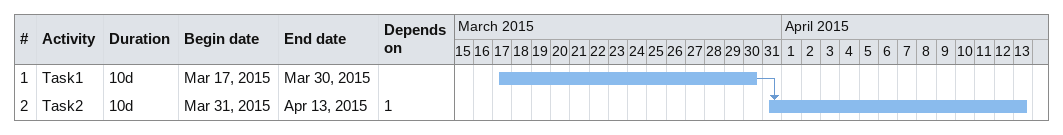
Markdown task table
| ID | Task | Duration | Start | Finish | Predecessors |
|---|---|---|---|---|---|
| 1 | Task1 | 10d | 2015-03-17 | 2015-03-30 |  |
| 2 | Task2 | 10d | 2015-03-31 | 2015-04-13 | 1 |
